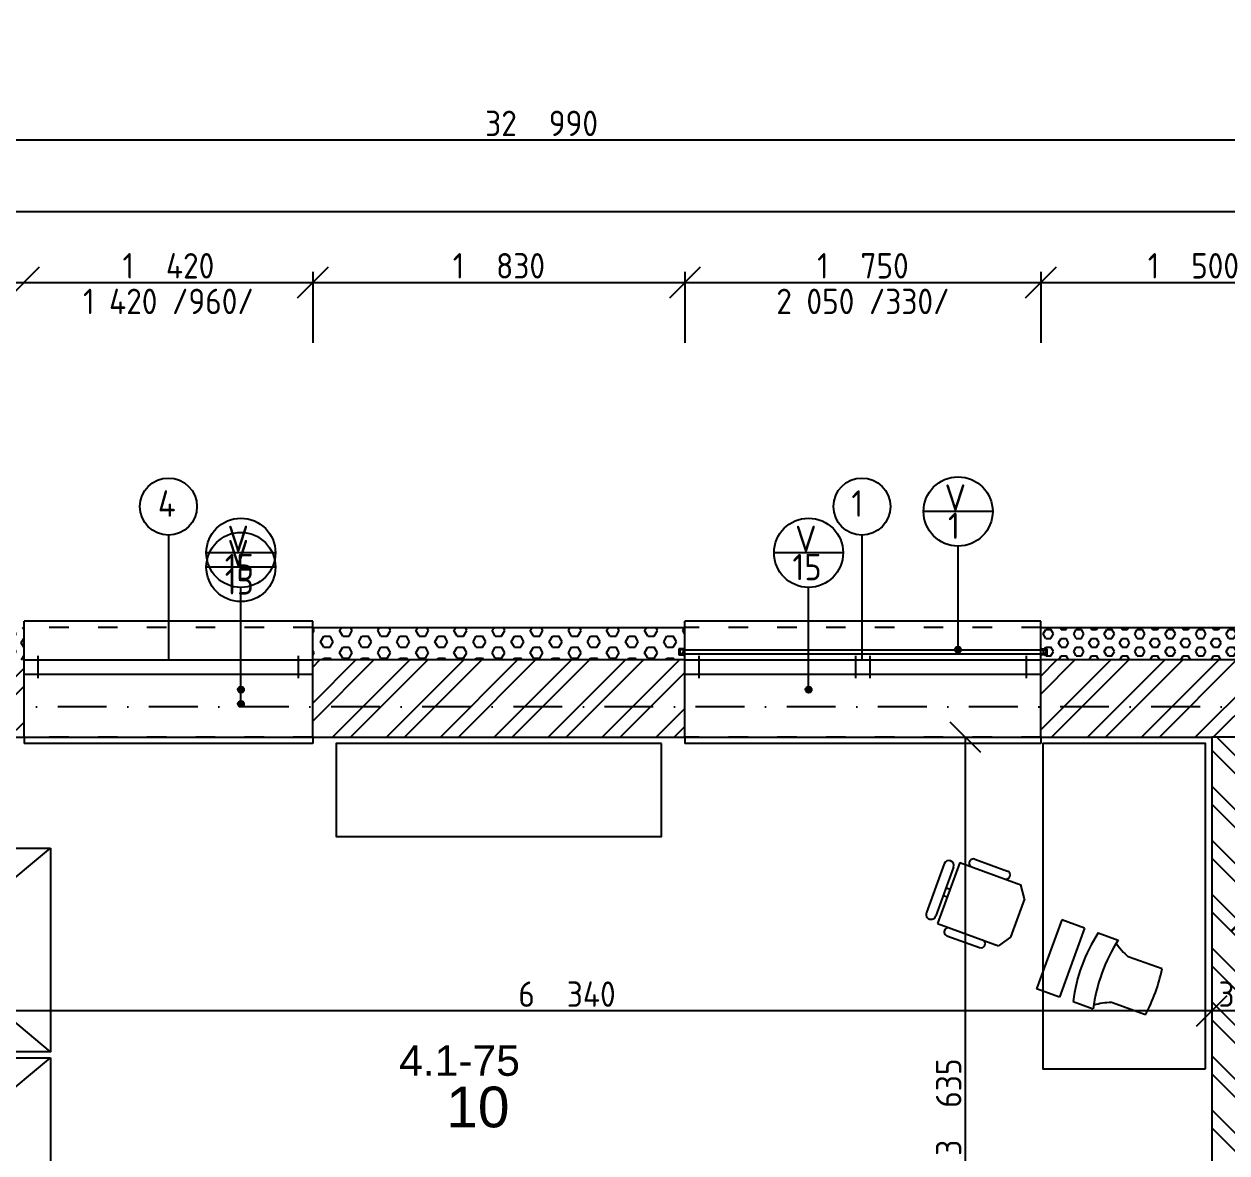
# Model space of a CAD drawing. Extents: x 4511820 to 5180432, y -1526536 to -944957.
# Drawn here: x 5008201 to 5014116, y -1071161 to -1065613 of the extents above; entities that cross this region are included whole.
import ezdxf

# ---------------------------------------------------------------- set-up
doc = ezdxf.new("R2010")
doc.units = 0
doc.header["$MEASUREMENT"] = 0
doc.linetypes.add('ACAD_ISO03W100', pattern=[30, 12, -18])
doc.linetypes.add('BODKOCIARKOVANA_3', pattern=[5.6, 3, -1.3, 0, -1.3])
doc.layers.get('0').update_dxf_attribs({"linetype": 'CONTINUOUS'})
doc.layers.get('Defpoints').update_dxf_attribs({"color": 61, "linetype": 'CONTINUOUS'})
for name, color, linetype in [('KÓTY', 4, 'CONTINUOUS'), ('MÚRY', 1, 'CONTINUOUS'), ('OKNÁ', 143, 'CONTINUOUS'), ('osi', 253, 'CONTINUOUS'), ('Plochy', 41, 'CONTINUOUS'), ('POPIS', 7, 'CONTINUOUS'), ('TENKÁ', 7, 'CONTINUOUS'), ('ZARIADENIE', 47, 'CONTINUOUS'), ('ŠRAFY', 82, 'CONTINUOUS')]:
    doc.layers.add(name, color=color, linetype=linetype)
doc.styles.add('ARIAL', font='arial.ttf')
doc.styles.add('STYLE1', font='isocp.shx')
doc.dimstyles.new('STANDARD-50', dxfattribs={"dimtxt": 125, "dimasz": 150, "dimexe": 10, "dimexo": 200, "dimgap": 20, "dimtad": 1, "dimdsep": 46, "dimlunit": 6, "dimtxsty": 'STYLE1', "dimblk1": 'OBLIQUE', "dimblk2": 'OBLIQUE', "dimsah": 1, "dimcen": 2.5, "dimse1": 1, "dimse2": 1, "dimadec": 0, "dimazin": 0, "dimtfac": 1, "dimtmove": 1, "dimatfit": 3, "dimldrblk": 'OBLIQUE', "dimfxl": 1, "dimtolj": 1, "dimtzin": 0, "dimarcsym": 0})
pattern_1 = [(45, (462343.18, 70767), (-132.5825215, 132.5825215), []), (45, (462431.57, 70767), (-132.5825215, 132.5825215), [])]

# ---------------------------------------------------------------- blocks, each defined once
blk = doc.blocks.new('_OBLIQUE')
at = {"color": 0, "linetype": 'ByBlock'}
blk.add_line((-0.5, -0.5), (0.5, 0.5), dxfattribs=at)
blk = doc.blocks.new('*D13108')
at = {"layer": 'Defpoints', "color": 0}
for p in [(5027241, -1065613.2), (4994251, -1066183.6), (4994251, -1066183.6)]:
    blk.add_point(p, dxfattribs=at)
at = {"layer": 'KÓTY', "color": 0, "lineweight": -2}
blk.add_line((5027241, -1066183.6), (4994251, -1066183.6), dxfattribs=at)
at = {"layer": 'KÓTY', "color": 0, "linetype": 'ByBlock', "lineweight": -2, "xscale": 150, "yscale": 150, "zscale": 150, "rotation": 180}
blk.add_blockref('_OBLIQUE', (4994251, -1066183.6), dxfattribs=at)
at = {"layer": 'KÓTY', "color": 0, "linetype": 'ByBlock', "lineweight": -2, "xscale": 150, "yscale": 150, "zscale": 150}
blk.add_blockref('_OBLIQUE', (5027241, -1066183.6), dxfattribs=at)
at = {"layer": 'KÓTY', "color": 0, "insert": (5010746, -1066101.1), "char_height": 125, "attachment_point": 5, "style": 'STYLE1'}
blk.add_mtext('\\A1;32ﾠ990', dxfattribs=at)
blk = doc.blocks.new('*D13109')
at = {"layer": 'Defpoints', "color": 0}
for p in [(5027241, -1066533.6), (5007451, -1068738.2), (5027241, -1068738.2)]:
    blk.add_point(p, dxfattribs=at)
at = {"layer": 'KÓTY', "color": 0, "lineweight": -2}
blk.add_line((5007451, -1066533.6), (5027241, -1066533.6), dxfattribs=at)
at = {"layer": 'KÓTY', "color": 0, "linetype": 'ByBlock', "lineweight": -2, "xscale": 150, "yscale": 150, "zscale": 150, "rotation": 180}
blk.add_blockref('_OBLIQUE', (5007451, -1066533.6), dxfattribs=at)
at = {"layer": 'KÓTY', "color": 0, "linetype": 'ByBlock', "lineweight": -2, "xscale": 150, "yscale": 150, "zscale": 150}
blk.add_blockref('_OBLIQUE', (5027241, -1066533.6), dxfattribs=at)
at = {"layer": 'KÓTY', "color": 0, "insert": (5017346, -1066451.1), "char_height": 125, "attachment_point": 5, "style": 'STYLE1'}
blk.add_mtext('\\A1;19ﾠ790', dxfattribs=at)
blk = doc.blocks.new('*D13116')
at = {"layer": 'Defpoints', "color": 0}
for p in [(5008201, -1066883.6), (5007451, -1068738.2), (5008201, -1068738.2)]:
    blk.add_point(p, dxfattribs=at)
at = {"layer": 'KÓTY', "color": 0, "lineweight": -2}
blk.add_line((5007451, -1066883.6), (5008201, -1066883.6), dxfattribs=at)
at = {"layer": 'KÓTY', "color": 0, "linetype": 'ByBlock', "lineweight": -2, "xscale": 150, "yscale": 150, "zscale": 150, "rotation": 180}
blk.add_blockref('_OBLIQUE', (5007451, -1066883.6), dxfattribs=at)
at = {"layer": 'KÓTY', "color": 0, "linetype": 'ByBlock', "lineweight": -2, "xscale": 150, "yscale": 150, "zscale": 150}
blk.add_blockref('_OBLIQUE', (5008201, -1066883.6), dxfattribs=at)
at = {"layer": 'KÓTY', "color": 0, "insert": (5007826, -1066801.1), "char_height": 125, "attachment_point": 5, "style": 'STYLE1'}
blk.add_mtext('\\A1;750', dxfattribs=at)
blk = doc.blocks.new('*D13147')
at = {"layer": 'Defpoints', "color": 0}
for p in [(5013201, -1066883.6), (5011451, -1068738.2), (5013201, -1068738.2)]:
    blk.add_point(p, dxfattribs=at)
at = {"layer": 'KÓTY', "color": 0, "lineweight": -2}
blk.add_line((5011451, -1066883.6), (5013201, -1066883.6), dxfattribs=at)
at = {"layer": 'KÓTY', "color": 0, "linetype": 'ByBlock', "lineweight": -2, "xscale": 150, "yscale": 150, "zscale": 150, "rotation": 180}
blk.add_blockref('_OBLIQUE', (5011451, -1066883.6), dxfattribs=at)
at = {"layer": 'KÓTY', "color": 0, "linetype": 'ByBlock', "lineweight": -2, "xscale": 150, "yscale": 150, "zscale": 150}
blk.add_blockref('_OBLIQUE', (5013201, -1066883.6), dxfattribs=at)
at = {"layer": 'KÓTY', "color": 0, "insert": (5012326, -1066801.1), "char_height": 125, "attachment_point": 5, "style": 'STYLE1'}
blk.add_mtext('\\A1;1ﾠ750', dxfattribs=at)
blk = doc.blocks.new('*D13148')
at = {"layer": 'Defpoints', "color": 0}
for p in [(5014701, -1066883.6), (5013201, -1068738.2), (5014701, -1068738.2)]:
    blk.add_point(p, dxfattribs=at)
at = {"layer": 'KÓTY', "color": 0, "lineweight": -2}
blk.add_line((5013201, -1066883.6), (5014701, -1066883.6), dxfattribs=at)
at = {"layer": 'KÓTY', "color": 0, "linetype": 'ByBlock', "lineweight": -2, "xscale": 150, "yscale": 150, "zscale": 150, "rotation": 180}
blk.add_blockref('_OBLIQUE', (5013201, -1066883.6), dxfattribs=at)
at = {"layer": 'KÓTY', "color": 0, "linetype": 'ByBlock', "lineweight": -2, "xscale": 150, "yscale": 150, "zscale": 150}
blk.add_blockref('_OBLIQUE', (5014701, -1066883.6), dxfattribs=at)
at = {"layer": 'KÓTY', "color": 0, "insert": (5013951, -1066801.1), "char_height": 125, "attachment_point": 5, "style": 'STYLE1'}
blk.add_mtext('\\A1;1ﾠ500', dxfattribs=at)
blk = doc.blocks.new('*D13150')
at = {"layer": 'Defpoints', "color": 0}
for p in [(5009621, -1066883.6), (5008201, -1068738.2), (5009621, -1068738.2)]:
    blk.add_point(p, dxfattribs=at)
at = {"layer": 'KÓTY', "color": 0, "lineweight": -2}
blk.add_line((5008201, -1066883.6), (5009621, -1066883.6), dxfattribs=at)
at = {"layer": 'KÓTY', "color": 0, "linetype": 'ByBlock', "lineweight": -2, "xscale": 150, "yscale": 150, "zscale": 150, "rotation": 180}
blk.add_blockref('_OBLIQUE', (5008201, -1066883.6), dxfattribs=at)
at = {"layer": 'KÓTY', "color": 0, "linetype": 'ByBlock', "lineweight": -2, "xscale": 150, "yscale": 150, "zscale": 150}
blk.add_blockref('_OBLIQUE', (5009621, -1066883.6), dxfattribs=at)
at = {"layer": 'KÓTY', "color": 0, "insert": (5008911, -1066801.1), "char_height": 125, "attachment_point": 5, "style": 'STYLE1'}
blk.add_mtext('\\A1;1ﾠ420', dxfattribs=at)
blk = doc.blocks.new('*D13151')
at = {"layer": 'Defpoints', "color": 0}
for p in [(5011451, -1066883.6), (5009621, -1068738.2), (5011451, -1068738.2)]:
    blk.add_point(p, dxfattribs=at)
at = {"layer": 'KÓTY', "color": 0, "lineweight": -2}
blk.add_line((5009621, -1066883.6), (5011451, -1066883.6), dxfattribs=at)
at = {"layer": 'KÓTY', "color": 0, "linetype": 'ByBlock', "lineweight": -2, "xscale": 150, "yscale": 150, "zscale": 150, "rotation": 180}
blk.add_blockref('_OBLIQUE', (5009621, -1066883.6), dxfattribs=at)
at = {"layer": 'KÓTY', "color": 0, "linetype": 'ByBlock', "lineweight": -2, "xscale": 150, "yscale": 150, "zscale": 150}
blk.add_blockref('_OBLIQUE', (5011451, -1066883.6), dxfattribs=at)
at = {"layer": 'KÓTY', "color": 0, "insert": (5010536, -1066801.1), "char_height": 125, "attachment_point": 5, "style": 'STYLE1'}
blk.add_mtext('\\A1;1ﾠ830', dxfattribs=at)
blk = doc.blocks.new('SKRINA')
at = {"layer": 'ZARIADENIE'}
for p, q in [((4449069, -1324645.2), (4448469, -1324145.2)), ((4448469, -1325145.2), (4449069, -1324645.2))]:
    blk.add_line(p, q, dxfattribs=at)
blk.add_lwpolyline([(4448469, -1324145.2), (4448469, -1325145.2), (4449069, -1325145.2), (4449069, -1324145.2)], close=True, dxfattribs=at)
blk = doc.blocks.new('*D20619')
at = {"layer": 'Defpoints', "color": 0}
for p in [(5014041, -1070463), (5014041, -1070463), (5014341, -1070463)]:
    blk.add_point(p, dxfattribs=at)
at = {"layer": 'KÓTY', "color": 0, "lineweight": -2}
blk.add_line((5014341, -1070463), (5014041, -1070463), dxfattribs=at)
at = {"layer": 'KÓTY', "color": 0, "linetype": 'ByBlock', "lineweight": -2, "xscale": 150, "yscale": 150, "zscale": 150, "rotation": 180}
blk.add_blockref('_OBLIQUE', (5014041, -1070463), dxfattribs=at)
at = {"layer": 'KÓTY', "color": 0, "linetype": 'ByBlock', "lineweight": -2, "xscale": 150, "yscale": 150, "zscale": 150}
blk.add_blockref('_OBLIQUE', (5014341, -1070463), dxfattribs=at)
at = {"layer": 'KÓTY', "color": 0, "insert": (5014191, -1070380.5), "char_height": 125, "attachment_point": 5, "style": 'STYLE1'}
blk.add_mtext('\\A1;300', dxfattribs=at)
blk = doc.blocks.new('*D20620')
at = {"layer": 'Defpoints', "color": 0}
for p in [(5007701, -1070463), (5007701, -1070463), (5014041, -1070463)]:
    blk.add_point(p, dxfattribs=at)
at = {"layer": 'KÓTY', "color": 0, "lineweight": -2}
blk.add_line((5014041, -1070463), (5007701, -1070463), dxfattribs=at)
at = {"layer": 'KÓTY', "color": 0, "linetype": 'ByBlock', "lineweight": -2, "xscale": 150, "yscale": 150, "zscale": 150, "rotation": 180}
blk.add_blockref('_OBLIQUE', (5007701, -1070463), dxfattribs=at)
at = {"layer": 'KÓTY', "color": 0, "linetype": 'ByBlock', "lineweight": -2, "xscale": 150, "yscale": 150, "zscale": 150}
blk.add_blockref('_OBLIQUE', (5014041, -1070463), dxfattribs=at)
at = {"layer": 'KÓTY', "color": 0, "insert": (5010871, -1070380.4), "char_height": 125, "attachment_point": 5, "style": 'STYLE1'}
blk.add_mtext('\\A1;6ﾠ340', dxfattribs=at)
blk = doc.blocks.new('*D20638')
at = {"layer": 'Defpoints', "color": 0}
for p in [(5014341, -1070152), (5014341, -1070455.7), (5014456, -1070455.7)]:
    blk.add_point(p, dxfattribs=at)
at = {"layer": 'KÓTY', "color": 0, "lineweight": -2}
blk.add_line((5014456, -1070152), (5014341, -1070152), dxfattribs=at)
at = {"layer": 'KÓTY', "color": 0, "linetype": 'ByBlock', "lineweight": -2, "xscale": 150, "yscale": 150, "zscale": 150, "rotation": 180}
blk.add_blockref('_OBLIQUE', (5014341, -1070152), dxfattribs=at)
at = {"layer": 'KÓTY', "color": 0, "linetype": 'ByBlock', "lineweight": -2, "xscale": 150, "yscale": 150, "zscale": 150}
blk.add_blockref('_OBLIQUE', (5014456, -1070152), dxfattribs=at)
at = {"layer": 'KÓTY', "color": 0, "insert": (5014227.5, -1070100.5), "char_height": 125, "attachment_point": 5, "style": 'STYLE1'}
blk.add_mtext('\\A1;115', dxfattribs=at)
blk = doc.blocks.new('*D20676')
at = {"layer": 'Defpoints', "color": 0}
for p in [(5012830, -1069118.2), (5014041, -1069118.2), (5014041, -1072753.2)]:
    blk.add_point(p, dxfattribs=at)
at = {"layer": 'KÓTY', "color": 0, "lineweight": -2}
blk.add_line((5012830, -1072753.2), (5012830, -1069118.2), dxfattribs=at)
at = {"layer": 'KÓTY', "color": 0, "linetype": 'ByBlock', "lineweight": -2, "xscale": 150, "yscale": 150, "zscale": 150}
for p, rotation in [((5012830, -1069118.2), 90), ((5012830, -1072753.2), 270)]:
    blk.add_blockref('_OBLIQUE', p, dxfattribs=dict(at, rotation=rotation))
at = {"layer": 'KÓTY', "color": 0, "insert": (5012747.5, -1070935.7), "char_height": 125, "attachment_point": 5, "rotation": 90, "style": 'STYLE1'}
blk.add_mtext('\\A1;3ﾠ635', dxfattribs=at)

msp = doc.modelspace()

# ---------------------------------------------------------------- hatches: boundary and pattern name
at = {"layer": 'TENKÁ'}
h = msp.add_hatch(color=256, dxfattribs=at)
h.dxf.hatch_style = 1
h.paths.add_polyline_path([(5011451, -1068708.172), (5011426, -1068708.172), (5011426, -1068688.172), (5011451, -1068688.172), (5011451, -1068683.172), (5011421, -1068683.172), (5011421, -1068713.172), (5011451, -1068713.172)])
h = msp.add_hatch(color=256, dxfattribs=at)
h.dxf.hatch_style = 1
h.paths.add_polyline_path([(5012794, -1068673.172, 2.41421356), (5012809, -1068688.172, 0.41421356)])
h = msp.add_hatch(color=256, dxfattribs=at)
h.dxf.hatch_style = 1
h.paths.add_polyline_path([(5013201, -1068708.172), (5013226, -1068708.172), (5013226, -1068688.172), (5013201, -1068688.172), (5013201, -1068683.172), (5013231, -1068683.172), (5013231, -1068713.172), (5013201, -1068713.172)])
h = msp.add_hatch(color=256, dxfattribs=at)
h.dxf.hatch_style = 1
h.paths.add_polyline_path([(5009267.266, -1068868.845, 2.41421356), (5009282.266, -1068883.845, 0.41421356)])
h = msp.add_hatch(color=256, dxfattribs=at)
h.dxf.hatch_style = 1
h.paths.add_polyline_path([(5012058.766, -1068868.845, 2.41421356), (5012073.766, -1068883.845, 0.41421356)])
h = msp.add_hatch(color=256, dxfattribs=at)
h.dxf.hatch_style = 1
h.paths.add_polyline_path([(5009267.266, -1068938.845, 2.41421356), (5009282.266, -1068953.845, 0.41421356)])
at = {"layer": 'ŠRAFY'}
h = msp.add_hatch(dxfattribs=at)
h.set_pattern_fill('HEX', color=256, scale=200)
h.paths.add_polyline_path([(5008201, -1068738.172), (5008201, -1068578.172), (5007451, -1068578.172), (5007451, -1068738.172)])
h = msp.add_hatch(dxfattribs=at)
h.set_pattern_fill('HEX', color=256, scale=250)
h.set_pattern_definition([(0, (584112, 0), (0, 54.12658774), [31.25, -62.5]), (120, (584112, 0), (-46.875, -27.0632939), [31.25, -62.5]), (60, (584143.25, 0), (-46.875, 27.0632939), [31.25, -62.5])])
h.paths.add_polyline_path([(5011451, -1068578.172), (5009621, -1068578.172), (5009621, -1068738.172), (5011451, -1068738.172)])
h = msp.add_hatch(dxfattribs=at)
h.set_pattern_fill('HEX', color=256, scale=200)
h.paths.add_polyline_path([(5014701, -1068738.172), (5014701, -1068578.172), (5013201, -1068578.172), (5013201, -1068738.172)])
h = msp.add_hatch(dxfattribs=at)
h.set_pattern_fill('ANSI32', color=256, scale=500)
h.set_pattern_definition(pattern_1)
h.paths.add_polyline_path([(5007451, -1068738.172), (5007451, -1069118.172), (5007701, -1069118.172), (5008201, -1069118.172), (5008201, -1068738.172)])
h = msp.add_hatch(dxfattribs=at)
h.set_pattern_fill('ANSI32', color=256, scale=500)
h.set_pattern_definition(pattern_1)
h.paths.add_polyline_path([(5009621, -1068808.172), (5009621, -1069118.172), (5011451, -1069118.172), (5011451, -1068808.172), (5011451, -1068738.172), (5009621, -1068738.172)])
h = msp.add_hatch(dxfattribs=at)
h.set_pattern_fill('ANSI32', color=256, scale=500)
h.set_pattern_definition(pattern_1)
h.paths.add_polyline_path([(5014701, -1069118.172), (5014701, -1068808.172), (5014701, -1068738.172), (5013201, -1068738.172), (5013201, -1068808.172), (5013201, -1069118.172), (5014041, -1069118.172), (5014341, -1069118.172), (5014456, -1069118.172), (5014481, -1069118.172)])
h = msp.add_hatch(dxfattribs=at)
h.set_pattern_fill('ANSI32', color=256, scale=500, angle=90)
h.set_pattern_definition([(135, (515810.9, 44482.1), (-132.5825215, -132.5825215), []), (135, (515810.9, 44570.48), (-132.5825215, -132.5825215), [])])
h.paths.add_polyline_path([(5014041, -1069118.172), (5014041, -1072753.172), (5014041, -1072868.172), (5014341, -1072868.172), (5014341, -1072753.172), (5014341, -1071908.172), (5014341, -1071793.172), (5014341, -1069118.172)])
h.paths.add_polyline_path([(5014047.201, -1070255.48), (5014334.799, -1070255.48), (5014334.799, -1070505.48), (5014047.201, -1070505.48)], flags=24)
h.paths.add_polyline_path([(5014108.75, -1069975.5), (5014346.25, -1069975.5), (5014346.25, -1070225.5), (5014108.75, -1070225.5)], flags=9)

# ---------------------------------------------------------------- linework, layer by layer
at = {"layer": 'KÓTY', "ltscale": 0.25}
for p, q in [((5009621, -1066830.224), (5009621, -1067180.224)), ((5011451, -1066830.224), (5011451, -1067180.224)), ((5013201, -1066830.224), (5013201, -1067180.224))]:
    msp.add_line(p, q, dxfattribs=at)
at = {"layer": 'MÚRY'}
for p, q in [((5008201, -1069118.172), (5008201, -1068578.172)), ((5009621, -1068578.172), (5011451, -1068578.172)), ((5009621, -1069118.172), (5009621, -1068578.172)), ((5011451, -1069118.172), (5011451, -1068578.172)), ((5013201, -1068578.172), (5014701, -1068578.172)), ((5013201, -1069118.172), (5013201, -1068578.172)), ((5009621, -1069118.172), (5011451, -1069118.172)), ((5013201, -1069118.172), (5014041, -1069118.172)), ((5014041, -1069118.172), (5014041, -1072753.172))]:
    msp.add_line(p, q, dxfattribs=at)
at = {"layer": 'OKNÁ', "ltscale": 0.25}
for p, q in [((5008911, -1068124.318), (5008911, -1068738.172)), ((5012321, -1068124.318), (5012321, -1068738.172)), ((5008271, -1068828.172), (5008271, -1068718.172)), ((5008271, -1068828.172), (5008271, -1068718.172)), ((5009551, -1068828.172), (5009551, -1068718.172)), ((5009551, -1068828.172), (5009551, -1068718.172)), ((5011451, -1068688.172), (5013201, -1068688.172)), ((5011451, -1068708.172), (5013201, -1068708.172)), ((5011451, -1068708.172), (5013201, -1068708.172)), ((5011521, -1068828.172), (5011521, -1068718.172)), ((5011521, -1068828.172), (5011521, -1068718.172)), ((5012291, -1068828.172), (5012291, -1068718.172)), ((5012291, -1068828.172), (5012291, -1068718.172)), ((5012361, -1068828.172), (5012361, -1068718.172)), ((5012361, -1068828.172), (5012361, -1068718.172)), ((5013131, -1068828.172), (5013131, -1068718.172)), ((5013131, -1068828.172), (5013131, -1068718.172)), ((5008201, -1068738.172), (5009621, -1068738.172)), ((5011451, -1068738.172), (5013201, -1068738.172)), ((5008201, -1068808.172), (5009621, -1068808.172)), ((5011451, -1068808.172), (5013201, -1068808.172))]:
    msp.add_line(p, q, dxfattribs=at)
for centre in [(5008911, -1067984.318), (5012321, -1067984.318)]:
    msp.add_circle(centre, 140, dxfattribs=at)
at = {"layer": 'osi', "linetype": 'BODKOCIARKOVANA_3', "ltscale": 80}
msp.add_line((5041766, -1068968.172), (4978096, -1068968.172), dxfattribs=at)
at = {"layer": 'Plochy'}
msp.add_lwpolyline([(5007701, -1069118.172), (5014041, -1069118.172), (5014041, -1071263.172), (5012926, -1071263.172), (5012926, -1072753.172), (5007701, -1072753.172)], close=True, dxfattribs=at)
at = {"layer": 'TENKÁ', "ltscale": 0.25}
for p, q in [((5012964, -1068008.336), (5012624, -1068008.336)), ((5012794, -1068688.172), (5012794, -1068178.336)), ((5009437.266, -1068211.442), (5009097.266, -1068211.442)), ((5012228.766, -1068211.442), (5011888.766, -1068211.442)), ((5009437.266, -1068281.442), (5009097.266, -1068281.442)), ((5009267.266, -1068883.845), (5009267.266, -1068381.442)), ((5012058.766, -1068883.845), (5012058.766, -1068381.442)), ((5009267.266, -1068953.845), (5009267.266, -1068451.442)), ((5009621, -1068548.172), (5008201, -1068548.172)), ((5008201, -1068578.172), (5008201, -1068548.172)), ((5009621, -1068578.172), (5009621, -1068548.172)), ((5013201, -1068548.172), (5011451, -1068548.172)), ((5011451, -1068578.172), (5011451, -1068548.172)), ((5013201, -1068578.172), (5013201, -1068548.172)), ((5008201, -1069118.172), (5008201, -1069148.172)), ((5009621, -1069118.172), (5009621, -1069148.172)), ((5011451, -1069118.172), (5011451, -1069148.172)), ((5013201, -1069118.172), (5013201, -1069148.172)), ((5009621, -1069148.172), (5008201, -1069148.172)), ((5013201, -1069148.172), (5011451, -1069148.172))]:
    msp.add_line(p, q, dxfattribs=at)
at = {"layer": 'TENKÁ', "linetype": 'ACAD_ISO03W100', "ltscale": 8}
for p, q in [((5009621, -1068578.172), (5008201, -1068578.172)), ((5013201, -1068578.172), (5011451, -1068578.172)), ((5009621, -1069118.172), (5008201, -1069118.172)), ((5013201, -1069118.172), (5011451, -1069118.172))]:
    msp.add_line(p, q, dxfattribs=at)
at = {"layer": 'TENKÁ'}
for p, q in [((5011451, -1068683.172), (5011421, -1068683.172)), ((5011421, -1068683.172), (5011421, -1068713.172)), ((5011451, -1068708.172), (5011421, -1068708.172)), ((5011421, -1068713.172), (5011451, -1068713.172)), ((5011451, -1068688.172), (5011426, -1068688.172)), ((5011426, -1068688.172), (5011426, -1068708.172)), ((5011426, -1068708.172), (5011451, -1068708.172)), ((5013201, -1068683.172), (5013231, -1068683.172)), ((5013201, -1068688.172), (5013226, -1068688.172)), ((5013201, -1068708.172), (5013231, -1068708.172)), ((5013226, -1068708.172), (5013201, -1068708.172)), ((5013231, -1068713.172), (5013201, -1068713.172)), ((5013226, -1068688.172), (5013226, -1068708.172)), ((5013231, -1068683.172), (5013231, -1068713.172)), ((5011451, -1068738.172), (5009621, -1068738.172)), ((5014701, -1068738.172), (5013201, -1068738.172)), ((5014341, -1069118.172), (5014041, -1069118.172))]:
    msp.add_line(p, q, dxfattribs=at)
at = {"layer": 'TENKÁ', "ltscale": 0.25}
for centre in [(5012794, -1068008.336), (5009267.266, -1068211.442), (5012058.766, -1068211.442), (5009267.266, -1068281.442)]:
    msp.add_circle(centre, 170, dxfattribs=at)
at = {"layer": 'TENKÁ'}
for centre in [(5012794, -1068688.172), (5009267.266, -1068883.845), (5012058.766, -1068883.845), (5009267.266, -1068953.845)]:
    msp.add_circle(centre, 15, dxfattribs=at)
at = {"layer": 'ZARIADENIE', "color": 33, "ltscale": 0.25}
for p, q in [((5012875.531, -1069717.342), (5013036.491, -1069775.926)), ((5012725.127, -1069740.064), (5012638.113, -1069979.135)), ((5012772.112, -1069757.165), (5012685.097, -1069996.236)), ((5012802.122, -1069733.19), (5012692.675, -1070033.892)), ((5012802.122, -1069733.19), (5013102.823, -1069842.637)), ((5013119.89, -1069912.699), (5013102.823, -1069842.637)), ((5012721.764, -1069895.494), (5012740.558, -1069902.335)), ((5012735.445, -1069857.907), (5012754.239, -1069864.747)), ((5013119.89, -1069912.699), (5013051.486, -1070100.637)), ((5012692.675, -1070033.892), (5012993.377, -1070143.338)), ((5012738.723, -1070093.219), (5012899.683, -1070151.803)), ((5013051.486, -1070100.637), (5012993.377, -1070143.338))]:
    msp.add_line(p, q, dxfattribs=at)
at = {"layer": 'ZARIADENIE', "color": 8, "ltscale": 0.25}
for p, q in [((5013303.388, -1070015.514), (5013180.26, -1070353.803)), ((5013416.151, -1070056.556), (5013303.388, -1070015.514)), ((5013416.151, -1070056.556), (5013293.023, -1070394.846)), ((5013482.829, -1070078.624), (5013581.298, -1070114.464)), ((5013796.801, -1070256.751), (5013630.524, -1070196.231)), ((5013293.023, -1070394.846), (5013180.26, -1070353.803)), ((5013359.702, -1070416.914), (5013458.171, -1070452.753)), ((5013714.716, -1070482.278), (5013548.439, -1070421.758))]:
    msp.add_line(p, q, dxfattribs=at)
at = {"layer": 'ZARIADENIE', "color": 45, "ltscale": 0.25}
msp.add_lwpolyline([(5011336, -1069148.172), (5009736, -1069148.172), (5009736, -1069605.939), (5011336, -1069605.939)], close=True, dxfattribs=at)
at = {"layer": 'ZARIADENIE'}
msp.add_lwpolyline([(5014011, -1070748.172), (5014011, -1069148.172), (5013211, -1069148.172), (5013211, -1070748.172)], close=True, dxfattribs=at)
at = {"layer": 'ZARIADENIE', "color": 33, "ltscale": 0.25}
for centre, radius, start, end in [((5012748.62, -1069748.614), 25, 340, 160), ((5012868.69, -1069736.136), 20, 70, 250), ((5013029.65, -1069794.72), 20, 250, 70), ((5012661.605, -1069987.686), 25, 160, 340), ((5012745.563, -1070074.425), 20, 70, 250), ((5012906.523, -1070133.01), 20, 250, 70)]:
    msp.add_arc(centre, radius, start, end, dxfattribs=at)
at = {"layer": 'ZARIADENIE', "color": 8, "ltscale": 0.25}
for centre, radius, start, end in [((5014173.02, -1070521.385), 820, 147.3196165, 172.6803835), ((5014271.488, -1070557.225), 820, 147.3196165, 172.6803835), ((5013800.974, -1069986.605), 270.179, 211.9719025, 230.8849629), ((5012993.506, -1070092.077), 820, 331.5850319, 348.4149681), ((5013544.266, -1070691.904), 270.179, 89.1150371, 108.0280976)]:
    msp.add_arc(centre, radius, start, end, dxfattribs=at)

# ---------------------------------------------------------------- block references
at = {"layer": 'ZARIADENIE', "color": 2, "xscale": -1}
for p in [(9456800, 254482.02), (9456800, 253452.02)]:
    msp.add_blockref('SKRINA', p, dxfattribs=at)

# ---------------------------------------------------------------- texts
at = {"layer": 'KÓTY', "char_height": 125, "attachment_point": 5, "style": 'STYLE1'}
for s, insert in [('\\A1;1 420 /960/', (5008911, -1066976.084)), ('\\A1;2 050 /330/', (5012326, -1066976.084))]:
    msp.add_mtext(s, dxfattribs=dict(at, insert=insert))
at = {"layer": 'POPIS', "lineweight": 40, "ltscale": 0.25, "style": 'ARIAL'}
for s, height, p in [('4.1-75', 150, (5010045.269, -1070781.751)), ('10', 200, (5010277.311, -1071034.751))]:
    msp.add_text(s, height=height, dxfattribs=at).set_placement(p)
at = {"layer": 'TENKÁ', "style": 'STYLE1'}
for s, p in [('V', (5012727.97, -1068004.836)), ('4', (5008858.97, -1068034.318)), ('1', (5012268.97, -1068034.318)), ('1', (5012744.47, -1068143.473)), ('V', (5009201.235, -1068207.942)), ('V', (5011992.735, -1068207.942)), ('V', (5009201.235, -1068277.942)), ('15', (5009187.735, -1068346.579)), ('15', (5011979.235, -1068346.579)), ('15', (5009187.735, -1068416.579))]:
    msp.add_text(s, height=130, dxfattribs=at).set_placement(p)

# ---------------------------------------------------------------- dimensions: what is measured, and where the dimension line sits
at = {"layer": 'KÓTY'}
for base, p1, p2, picture, middle in [((4994251, -1066183.627), (5027241, -1065613.172), (4994251, -1066183.627), '*D13108', (5010746, -1066101.084)), ((5027241, -1066533.627), (5007451, -1068738.172), (5027241, -1068738.172), '*D13109', (5017346, -1066451.084)), ((5008201, -1066883.627), (5007451, -1068738.172), (5008201, -1068738.172), '*D13116', (5007826, -1066801.127)), ((5009621, -1066883.627), (5008201, -1068738.172), (5009621, -1068738.172), '*D13150', (5008911, -1066801.084)), ((5011451, -1066883.627), (5009621, -1068738.172), (5011451, -1068738.172), '*D13151', (5010536, -1066801.084)), ((5013201, -1066883.627), (5011451, -1068738.172), (5013201, -1068738.172), '*D13147', (5012326, -1066801.084)), ((5014701, -1066883.627), (5013201, -1068738.172), (5014701, -1068738.172), '*D13148', (5013951, -1066801.084)), ((5007701, -1070462.98), (5014041, -1070462.98), (5007701, -1070462.98), '*D20620', (5010871, -1070380.438)), ((5014041, -1070462.98), (5014341, -1070462.98), (5014041, -1070462.98), '*D20619', (5014191, -1070380.48))]:
    dim = msp.add_linear_dim(base=base, p1=p1, p2=p2, dimstyle='STANDARD-50', dxfattribs=at)
    dim.commit()
    dim.dimension.update_dxf_attribs({"geometry": picture, "text_midpoint": middle})
dim = msp.add_linear_dim(base=(5012830, -1069118.172), p1=(5014041, -1072753.172), p2=(5014041, -1069118.172), angle=90, dimstyle='STANDARD-50', dxfattribs=at)
dim.commit()
dim.dimension.update_dxf_attribs({"geometry": '*D20676', "text_midpoint": (5012747.457, -1070935.672)})
dim = msp.add_linear_dim(base=(5014341, -1070152), p1=(5014456, -1070455.672), p2=(5014341, -1070455.672), dimstyle='STANDARD-50', dxfattribs=at)
dim.commit()
dim.dimension.update_dxf_attribs({"geometry": '*D20638', "text_midpoint": (5014227.5, -1070183), "dimtype": 160})

doc.saveas('drawing.dxf')
